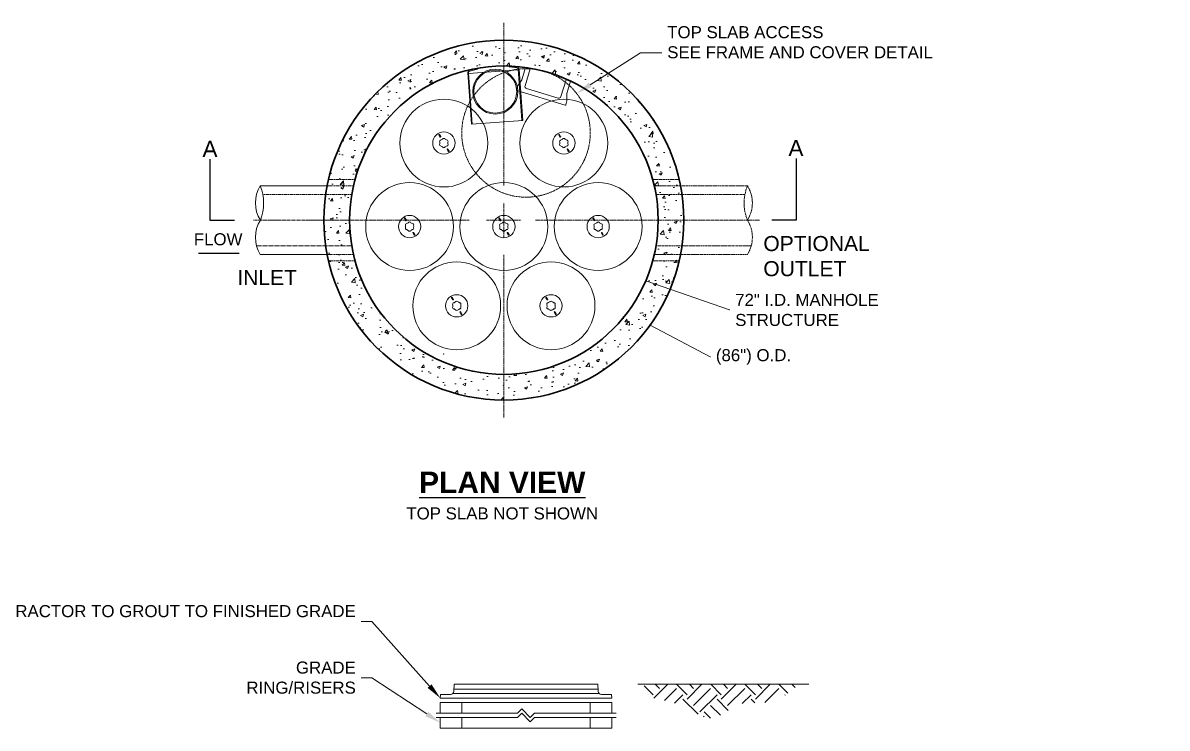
# Model space of a CAD drawing. Header units: feet. Extents: x -3082 to 1991, y 184 to 523.
# Drawn here: x 119.6 to 386.6, y 358.1 to 522.7 of the extents above; entities that cross this region are included whole.
import ezdxf
from ezdxf import colors
from ezdxf.entities.mleader import LeaderData, LeaderLine
from ezdxf.enums import TextEntityAlignment as Align
from ezdxf.math import Vec2, Vec3

# ---------------------------------------------------------------- set-up
doc = ezdxf.new("R2010")
doc.units = ezdxf.units.FT
doc.header["$LTSCALE"] = 0.5
doc.header["$MEASUREMENT"] = 0
for name, pattern in [('CENTER2', [1.125, 0.75, -0.125, 0.125, -0.125]), ('HIDDEN2', [0.1875, 0.125, -0.0625]), ('PHANTOM2', [1.25, 0.625, -0.125, 0.125, -0.125, 0.125, -0.125])]:
    doc.linetypes.add(name, pattern=pattern)
for name, color, linetype, lineweight in [('CCP-Access-Mfg Parts', 212, 'Continuous', 18), ('CCP-Access-Riser', 212, 'Continuous', 18), ('CCP-By Others', 8, 'Continuous', 15), ('CCP-By Others-Hidden', 8, 'HIDDEN2', 9), ('CCP-Centerline', 3, 'CENTER2', 15), ('CCP-Dimension', 34, 'Continuous', 18), ('CCP-For Reference', 8, 'PHANTOM2', 13), ('CCP-Hatch', 8, 'Continuous', 9), ('CCP-Internal', 12, 'Continuous', 18), ('CCP-Structure', 140, 'Continuous', 35), ('CCP-Structure-Hidden', 144, 'HIDDEN2', 18), ('CCP-Symbol', 34, 'Continuous', 30), ('CCP-Text', 52, 'Continuous', 25), ('CCP-Title', 52, 'Continuous', 30)]:
    doc.layers.add(name, color=color, linetype=linetype, lineweight=lineweight)
doc.styles.add('CCP-Text', font='arial.ttf')
doc.dimstyles.new('CCP-Dim Style', dxfattribs={"dimtxt": 0.070312, "dimasz": 0.085938, "dimexe": 0.03125, "dimexo": 0.03125, "dimgap": 0.03125, "dimtad": 0, "dimdec": 4, "dimzin": 3, "dimdsep": 46, "dimlunit": 4, "dimtxsty": 'CCP-Text', "dimcen": -0.0625, "dimclrd": 256, "dimclre": 256, "dimclrt": 52, "dimadec": 0, "dimazin": 1, "dimtfac": 0.75, "dimtdec": 4, "dimtmove": 0, "dimatfit": 3, "dimfxl": 1, "dimtfill": 1, "dimfrac": 1, "dimtolj": 1, "dimtzin": 0, "dimlwd": -1, "dimlwe": -1, "dimarcsym": 0})
doc.dimstyles.new('CCP-Dim Style-Metric', dxfattribs={"dimtxt": 0.070312, "dimasz": 0.085938, "dimexe": 0.03125, "dimexo": 0.03125, "dimgap": 0.03125, "dimtad": 0, "dimzin": 3, "dimdsep": 46, "dimlunit": 4, "dimtxsty": 'CCP-Text', "dimcen": -0.0625, "dimclrd": 256, "dimclre": 256, "dimclrt": 52, "dimazin": 1, "dimtfac": 0.85, "dimtmove": 0, "dimatfit": 3, "dimfxl": 1, "dimtfill": 1, "dimfrac": 1, "dimtolj": 1, "dimtzin": 0, "dimlwd": -1, "dimlwe": -1, "dimarcsym": 0})

# ---------------------------------------------------------------- blocks, each defined once
blk = doc.blocks.new('FC-30x3.25-side')
at = {"layer": 'CCP-Access-Mfg Parts'}
for p, q in [((-16.84, 1.59), (-16.75, 3.25)), ((16.75, 3.25), (-16.75, 3.25)), ((16.84, 1.59), (16.75, 3.25)), ((-20, 0), (-19.95, 0.87)), ((20, 0), (-20, 0)), ((-17.59, 0.87), (-19.95, 0.87)), ((17.03, 1.12), (-17.03, 1.12)), ((16.81, 2.12), (-16.81, 2.12)), ((19.95, 0.87), (17.59, 0.87)), ((20, 0), (19.95, 0.87))]:
    blk.add_line(p, q, dxfattribs=at)
for centre, start, end in [((-17.59, 1.62), 270, 357), ((17.59, 1.62), 183, 270)]:
    blk.add_arc(centre, 0.75, start, end, dxfattribs=at)
blk = doc.blocks.new('GR-36break-side')
at = {"layer": 'CCP-Access-Riser'}
for p, q in [((-5, 7), (35, 7)), ((-5, 4.5), (-5, 7)), ((0, 7), (0, 4.5)), ((13, 4.5), (14, 5.5)), ((14, 5.5), (16, 3.5)), ((30, 7), (30, 4.5)), ((35, 7), (35, 4.5)), ((-6, 4.5), (13, 4.5)), ((13, 3.5), (-6, 3.5)), ((-5, 1), (-5, 3.5)), ((0, 3.5), (0, 1)), ((13, 3.5), (14, 4.5)), ((14, 4.5), (16, 2.5)), ((16, 3.5), (17, 4.5)), ((16, 2.5), (17, 3.5)), ((17, 4.5), (36, 4.5)), ((36, 3.5), (17, 3.5)), ((30, 3.5), (30, 1)), ((35, 3.5), (35, 1)), ((35, 1), (-5, 1))]:
    blk.add_line(p, q, dxfattribs=at)
blk = doc.blocks.new('SF-Cartridge-top')
at = {"layer": 'CCP-Internal', "linetype": 'Continuous'}
for p, q in [((-2.3, -0.04), (-2.3, 0.03)), ((-2.24, 0.1), (-1.67, 0.1)), ((-1.61, -0.04), (-1.61, 0.03)), ((1.61, -0.03), (1.61, 0.04)), ((2.24, 0.1), (1.67, 0.1)), ((2.3, -0.03), (2.3, 0.04)), ((-2.24, -0.1), (-1.67, -0.1)), ((2.24, -0.1), (1.67, -0.1))]:
    blk.add_line(p, q, dxfattribs=at)
for radius in [10.25, 2.6]:
    blk.add_circle((0, 0), radius, dxfattribs=at)
for centre, radius, start, end in [((-2.24, 0.03), 0.0625, 90.0415, 180.0415), ((-1.67, 0.03), 0.0625, 0.0415, 90.0415), ((-0.65, 0.38), 0.34, 85.5, 214.5), ((0, 0), 0.95, 168.8463, 191.1537), ((0, 0), 0.95, 108.8463, 131.1537), ((0, 0.75), 0.34, 25.5, 154.5), ((0, 0), 0.95, 48.8463, 71.1537), ((0.65, 0.38), 0.34, 325.5, 94.5), ((0, 0), 0.95, 348.8463, 11.1537), ((1.67, 0.04), 0.0625, 90.0415, 180.0415), ((2.24, 0.04), 0.0625, 0.0415, 90.0415), ((-2.24, -0.04), 0.0625, 180.0415, 270.0415), ((-1.67, -0.04), 0.0625, 270.0415, 0.0415), ((-0.65, -0.38), 0.34, 145.5, 274.5), ((0, 0), 0.95, 228.8463, 251.1537), ((0, -0.75), 0.34, 205.5, 334.5), ((0, 0), 0.95, 288.8463, 311.1537), ((0.65, -0.38), 0.34, 265.5, 34.5), ((1.67, -0.03), 0.0625, 180.0415, 270.0415), ((2.24, -0.03), 0.0625, 270.0415, 0.0415)]:
    blk.add_arc(centre, radius, start, end, dxfattribs=at)
blk = doc.blocks.new('MHSteps-top')
at = {"layer": 'CCP-Access-Mfg Parts', "linetype": 'Continuous'}
for p, q in [((-5.5, -3), (-5.5, 0)), ((-5.5, 0), (-4.38, 0)), ((-4.38, 0), (-4.38, -4.12)), ((4.37, 0), (4.37, -4.12)), ((5.5, 0), (4.37, 0)), ((5.5, -3), (5.5, 0)), ((-5.5, -3), (-6, -4.62)), ((-6, -4.62), (-6, -5.63)), ((3.87, -4.62), (-3.88, -4.62)), ((5.5, -3), (6, -4.66)), ((6, -4.66), (6, -5.63)), ((-5.88, -5.75), (5.87, -5.75))]:
    blk.add_line(p, q, dxfattribs=at)
for centre, radius, start, end in [((-3.88, -4.12), 0.5, 180, 270), ((3.87, -4.12), 0.5, 270, 0), ((-5.88, -5.63), 0.125, 180, 270), ((5.87, -5.63), 0.125, 270, 0)]:
    blk.add_arc(centre, radius, start, end, dxfattribs=at)

msp = doc.modelspace()

# ---------------------------------------------------------------- hatches: boundary and pattern name
at = {"layer": 'CCP-Hatch'}
h = msp.add_hatch(dxfattribs=at)
h.set_pattern_fill('AR-CONC', color=256, style=0)
h.set_pattern_definition([(50, (-1102.8455, -804.284), (7.172602, -0.627521), [0.75, -8.25]), (355, (-1102.8455, -804.284), (-1.387513, 7.52192), [0.6, -6.6]), (100.4514, (-1102.248, -804.3364), (5.785094, 6.894395), [0.637402, -7.01142]), (46.1842, (-1102.8455, -802.284), (10.67241, -1.65519), [1.125, -12.375]), (96.6356, (-1101.956, -802.422), (9.346627, 9.74118), [0.9561, -10.51713]), (351.1842, (-1102.845, -802.284), (9.34662, 9.741186), [0.9, -9.9]), (21, (-1101.8455, -802.784), (5.96907, -4.026189), [0.75, -8.25]), (326, (-1101.8455, -802.784), (2.433153, 7.2515), [0.6, -6.6]), (71.4514, (-1101.348, -803.1196), (8.402226, 3.225305), [0.637402, -7.01142]), (37.5, (-1102.8455, -804.284), (0.1215986, 3.3289385), [0, -6.52, 0, -6.7, 0, -6.625]), (7.5, (-1102.8455, -804.284), (2.6306954, 3.944117), [0, -3.82, 0, -6.37, 0, -2.525]), (327.5, (-1105.0755, -804.284), (5.3382244, -0.2255487), [0, -2.5, 0, -7.8, 0, -10.35]), (317.5, (-1106.0755, -804.284), (5.831862, 1.00105), [0, -3.25, 0, -5.18, 0, -7.35])])
edge = h.paths.add_edge_path()
edge.add_arc((231.84843, 476.68906), 42, 0, 360)
edge = h.paths.add_edge_path(flags=17)
edge.add_arc((231.84843, 476.68906), 36, 0, 360)
h = msp.add_hatch(dxfattribs=at)
h.set_pattern_fill('EARTH', color=8, scale=0.5, angle=45, style=0)
h.set_pattern_definition([(45, (-756.542, -751.782), (6e-16, 7.954951), [5.625, -5.625]), (45, (-758.0333, -750.29), (6e-16, 7.954951), [5.625, -5.625]), (45, (-759.525, -748.7987), (6e-16, 7.954951), [5.625, -5.625]), (135, (-759.525, -747.8043), (-7.954951, 1e-15), [5.625, -5.625]), (135, (-758.0333, -746.313), (-7.954951, 1e-15), [5.625, -5.625]), (135, (-756.542, -744.821), (-7.954951, 1e-15), [5.625, -5.625])])
edge = h.paths.add_edge_path()
edge.add_spline(control_points=[(264.46971, 368.35453), (264.74706, 367.44083), (265.72356, 365.06977), (268.4498, 364.87615), (274.97374, 363.14057), (280.64797, 358.39452), (286.11649, 364.79112), (292.64614, 363.45193), (297.8682, 365.732), (300.01961, 367.77266), (300.52479, 368.35453)], knot_values=[0.995016772, 0.995016772, 0.995016772, 0.995016772, 3.671625273, 8.572169856, 13.237315714, 18.779422645, 27.433294913, 32.633090096, 39.24155931, 41.505613515, 41.505613515, 41.505613515, 41.505613515], degree=3, periodic=0)
edge.add_line((300.52479, 368.35453), (264.46971, 368.35453))

# ---------------------------------------------------------------- linework, layer by layer
at = {"layer": 'CCP-By Others'}
for p, q in [((175.0078, 484.68906), (190.61738, 484.68906)), ((190.61738, 468.68906), (175.0078, 468.68906))]:
    msp.add_line(p, q, dxfattribs=at)
for centre, radius, start, end in [((181.35652, 480.70179), 7.49697, 147.8693773, 212.2863716), ((165.1429, 480.67975), 10.64851, 338.0378527, 22.1178962), ((181.38511, 472.68453), 7.52555, 147.7769443, 212.0676262)]:
    msp.add_arc(centre, radius, start, end, dxfattribs=at)
at = {"layer": 'CCP-By Others-Hidden'}
for p, q in [((190.61738, 484.68906), (196.74858, 484.68906)), ((175.60012, 482.68906), (196.35196, 482.68906)), ((196.35196, 470.68906), (174.12894, 470.68906)), ((190.61738, 468.68906), (196.74858, 468.68906))]:
    msp.add_line(p, q, dxfattribs=at)
at = {"layer": 'CCP-Centerline'}
for p, q in [((231.84843, 484.79063), (231.84843, 522.73984)), ((231.84843, 472.63828), (231.84843, 480.73984)), ((223.74687, 476.68906), (185.79765, 476.68906)), ((227.79765, 476.68906), (235.89922, 476.68906)), ((239.20749, 476.68906), (291.50438, 476.68906)), ((231.84843, 468.5875), (231.84843, 430.63828))]:
    msp.add_line(p, q, dxfattribs=at)
at = {"layer": 'CCP-Centerline', "ltscale": 0.75}
msp.add_line((196.84843, 476.68906), (173.42897, 476.68906), dxfattribs=at)
at = {"layer": 'CCP-Dimension'}
msp.add_point((217.80543, 445.46779), dxfattribs=at)
at = {"layer": 'CCP-For Reference'}
for p, q in [((272.75992, 486.18906), (266.57234, 486.18906)), ((273.07949, 484.68906), (266.94829, 484.68906)), ((288.68907, 484.68906), (273.07949, 484.68906)), ((288.09675, 482.68906), (267.34491, 482.68906)), ((267.34491, 470.68906), (289.56792, 470.68906)), ((273.07949, 468.68906), (266.94829, 468.68906)), ((273.07949, 468.68906), (288.68907, 468.68906)), ((272.75992, 467.18906), (266.57234, 467.18906))]:
    msp.add_line(p, q, dxfattribs=at)
msp.add_circle((237.01535, 497.0435), 15, dxfattribs=at)
for centre, radius, start, end in [((298.55397, 480.67975), 10.64851, 157.8821038, 201.9621473), ((282.34035, 480.70179), 7.49697, 327.7136284, 32.1306227), ((282.31175, 472.68453), 7.52555, 327.9323738, 32.2230557)]:
    msp.add_arc(centre, radius, start, end, dxfattribs=at)
at = {"layer": 'CCP-Hatch', "color": 8}
msp.add_line((302.99241, 368.35453), (263.10198, 368.35453), dxfattribs=at)
at = {"layer": 'CCP-Internal'}
for p, q in [((224.26715, 499.09293), (223.42747, 511.10092)), ((224.45419, 499.10601), (223.61451, 511.114)), ((235.22252, 511.763), (223.62584, 510.95208)), ((223.84663, 511.68444), (225.61, 512.14441)), ((223.89395, 511.50302), (225.65732, 511.96299)), ((224.20589, 511.58438), (224.15856, 511.76581)), ((225.17351, 511.83678), (225.12619, 512.01821)), ((225.65732, 511.96299), (225.61, 512.14441)), ((233.07011, 512.48134), (233.09173, 512.66759)), ((234.88034, 512.27126), (233.07011, 512.48134)), ((234.90195, 512.45751), (233.09173, 512.66759)), ((233.56678, 512.4237), (233.58839, 512.60995)), ((234.56011, 512.30842), (234.58173, 512.49467)), ((236.05088, 499.91693), (235.2112, 511.92492)), ((236.23792, 499.93001), (235.39824, 511.938)), ((236.23792, 499.93001), (224.26715, 499.09293))]:
    msp.add_line(p, q, dxfattribs=at)
for radius in [5.25, 5]:
    msp.add_circle((229.84843, 506.68906), radius, dxfattribs=at)
for centre, radius, start, end in [((223.9886, 511.14016), 0.5625, 104.6196553, 184), ((223.9886, 511.14016), 0.375, 104.6196553, 184), ((234.83711, 511.89876), 0.375, 4, 83.3803447), ((234.83711, 511.89876), 0.5625, 4, 83.3803447)]:
    msp.add_arc(centre, radius, start, end, dxfattribs=at)
at = {"layer": 'CCP-Structure'}
for radius in [42, 36]:
    msp.add_circle((231.84843, 476.68906), radius, dxfattribs=at)
at = {"layer": 'CCP-Structure-Hidden'}
for p, q in [((190.93694, 486.18906), (197.12452, 486.18906)), ((190.93694, 467.18906), (197.12452, 467.18906))]:
    msp.add_line(p, q, dxfattribs=at)

# ---------------------------------------------------------------- block references
at = {"xscale": -1}
for name, p, rotation in [('MHSteps-top', (242.16701, 510.73722), 343.140130817893), ('SF-Cartridge-top', (217.84843, 494.68906), 299.9999999999994), ('SF-Cartridge-top', (245.84843, 494.68906), 120), ('SF-Cartridge-top', (253.84843, 475.18906), 120)]:
    msp.add_blockref(name, p, dxfattribs=dict(at, rotation=rotation))
at = {"rotation": 299.9999999999999}
for p in [(209.84843, 475.18906), (231.84843, 475.18906), (220.84843, 456.68906), (242.84843, 456.68906)]:
    msp.add_blockref('SF-Cartridge-top', p, dxfattribs=at)
msp.add_blockref('FC-30x3.25-side', (237.01535, 365.10453))
at = {"layer": 'CCP-Access-Riser'}
msp.add_blockref('GR-36break-side', (222.01535, 357.10453), dxfattribs=at)

# ---------------------------------------------------------------- texts
at = {"layer": 'CCP-Dimension', "char_height": 2.8125, "width": 40, "attachment_point": 4, "style": 'CCP-Text'}
for s, insert in [('\\A1;{\\C52;72\\A0;" I.D. MANHOLE STRUCTURE}', (285.82734, 455.71339)), ('\\A1;{\\C52;(86") O.D.}', (281.32291, 444.74607))]:
    msp.add_mtext(s, dxfattribs=dict(at, insert=insert))
at = {"layer": 'CCP-Symbol', "style": 'CCP-Text'}
msp.add_text('A', height=3.75, rotation=360, dxfattribs=at).set_placement((163.26726, 490.32912), align=Align.BOTTOM_CENTER)
msp.add_text('A', height=3.75, dxfattribs=at).set_placement((300.00441, 490.53751), align=Align.BOTTOM_CENTER)
at = {"layer": 'CCP-Symbol', "insert": (165.17414, 472.20274), "char_height": 2.8125, "attachment_point": 5, "style": 'CCP-Text'}
msp.add_mtext('FLOW', dxfattribs=at)
at = {"layer": 'CCP-Text', "style": 'CCP-Text'}
msp.add_text('INLET', height=3.515625, dxfattribs=at).set_placement((176.6045, 463.26782), align=Align.MIDDLE_CENTER)
at = {"layer": 'CCP-Text', "insert": (292.39554, 472.98678), "char_height": 3.515625, "width": 24.8882307, "attachment_point": 1, "style": 'CCP-Text'}
msp.add_mtext('OPTIONAL OUTLET', dxfattribs=at)
at = {"layer": 'CCP-Title', "insert": (200.47993, 417.96892), "char_height": 2.8125, "width": 61.9662907, "attachment_point": 1, "style": 'CCP-Text'}
msp.add_mtext('\\pxqc;{\\fArial|b1|i0|c0|p34;\\H1.7778x;\\LPLAN VIEW\\P}TOP SLAB NOT SHOWN', dxfattribs=at)

# ---------------------------------------------------------------- leaders
at = {"layer": 'CCP-Dimension', "annotation_type": 0, "has_hookline": 1, "hookline_direction": 0}
for points in [[(264.94139, 462.5167), (284.49141, 455.71339), (284.57734, 455.71339)], [(265.96145, 452.188), (279.98697, 444.74607), (280.07291, 444.74607)]]:
    msp.add_leader(points, dimstyle='CCP-Dim Style', override={"dimscale": 0}, dxfattribs=at)
at = {"layer": 'CCP-Dimension'}
ml = msp.add_multileader_mtext('Standard', dxfattribs=at)
ml.set_content('TOP SLAB ACCESS\\PSEE FRAME AND COVER DETAIL', color=52, style='CCP-Text')
ml.set_leader_properties(color=256, linetype='ByLayer', lineweight=-1)
ml.build(insert=Vec2(0, 0))
ml.multileader.update_dxf_attribs({"text_left_attachment_type": 2, "text_right_attachment_type": 2, "dogleg_length": 0.125, "arrow_head_size": 3.75, "scale": 40})
ctx = ml.context
ctx.base_point, ctx.scale, ctx.char_height, ctx.arrow_head_size, ctx.landing_gap_size, ctx.plane_origin = Vec3(268.71777, 515.78166), 40, 2.8125, 3.75, 1.25, Vec3(194.86694, 550.64534)
ctx.left_attachment, ctx.right_attachment = 2, 2
notes = []
notes.append((ctx, [(1, (1, 1, 0), (263.71777, 515.78166), (1, 0), 5, [(0, [(248.84508, 506.26616)], 0, [])])]))
ctx.mtext.insert, ctx.mtext.width, ctx.mtext.flow_direction = Vec3(269.96777, 521.97325), 43.0168879, 5
ml = msp.add_multileader_mtext('Standard', dxfattribs=at)
ml.set_content('CONTRACTOR TO GROUT TO FINISHED GRADE ', color=52, style='CCP-Text')
ml.set_leader_properties(color=256, linetype='ByLayer', lineweight=-1)
ml.build(insert=Vec2(0, 0))
ml.multileader.update_dxf_attribs({"text_left_attachment_type": 2, "text_right_attachment_type": 2, "dogleg_length": 0.0625, "arrow_head_size": 3.75, "scale": 40})
ctx = ml.context
ctx.base_point, ctx.scale, ctx.char_height, ctx.arrow_head_size, ctx.landing_gap_size, ctx.plane_origin = Vec3(140.32409, 383.00004), 40, 2.8125, 3.75, 1.25, Vec3(62.82484, 344.00167)
ctx.left_attachment, ctx.right_attachment, ctx.text_align_type = 2, 2, 2
notes.append((ctx, [(1, (1, 1, 0), (201.04651, 383.00004), (-1, 0), 2.5, [(0, [(217.01535, 365.10453)], 0, [])])]))
ctx.mtext.insert, ctx.mtext.width, ctx.mtext.alignment, ctx.mtext.flow_direction = Vec3(197.29651, 386.82295), 58.5825886, 3, 5
ml = msp.add_multileader_mtext('Standard', dxfattribs=at)
ml.set_content('GRADE RING/RISERS', color=52, style='CCP-Text')
ml.set_leader_properties(color=256, linetype='ByLayer', lineweight=-1)
ml.build(insert=Vec2(0, 0))
ml.multileader.update_dxf_attribs({"text_left_attachment_type": 2, "text_right_attachment_type": 2, "dogleg_length": 0.0625, "arrow_head_size": 3.75, "scale": 40})
ctx = ml.context
ctx.base_point, ctx.scale, ctx.char_height, ctx.arrow_head_size, ctx.landing_gap_size, ctx.plane_origin = Vec3(171.01794, 369.82562), 40, 2.8125, 3.75, 1.25, Vec3(68.48751, 337.88184)
ctx.left_attachment, ctx.right_attachment, ctx.text_align_type = 2, 2, 2
notes.append((ctx, [(0, (1, 1, 0), (201.04651, 369.82562), (-1, 0), 2.5, [(0, [(217.01535, 359.35453)], 0, [])])]))
ctx.mtext.insert, ctx.mtext.width, ctx.mtext.alignment, ctx.mtext.flow_direction = Vec3(197.29651, 373.64756), 0.4895074, 3, 5
at = {"layer": 'CCP-Symbol'}
for points in [[(163.23951, 490.88699), (163.23951, 476.68906), (168.96128, 476.68906)], [(300.0768, 491.07456), (300.0768, 476.68906), (294.35502, 476.68906)], [(170.0508, 468.87681), (160.62004, 468.87681)]]:
    msp.add_leader(points, dimstyle='CCP-Dim Style-Metric', override={"dimscale": 0}, dxfattribs=at)
for ctx, leaders in notes:
    for number, flags, end, landing, length, lines in leaders:
        leader = LeaderData()
        leader.index, (leader.has_last_leader_line, leader.has_dogleg_vector, leader.attachment_direction) = number, flags
        leader.last_leader_point, leader.dogleg_vector, leader.dogleg_length = Vec3(end), Vec3(landing), length
        for number, points, colour, breaks in lines:
            line = LeaderLine()
            line.index, line.vertices, line.color, line.breaks = number, Vec3.list(points), colors.encode_raw_color(colour), breaks
            leader.lines.append(line)
        ctx.leaders.append(leader)

doc.saveas('drawing.dxf')
